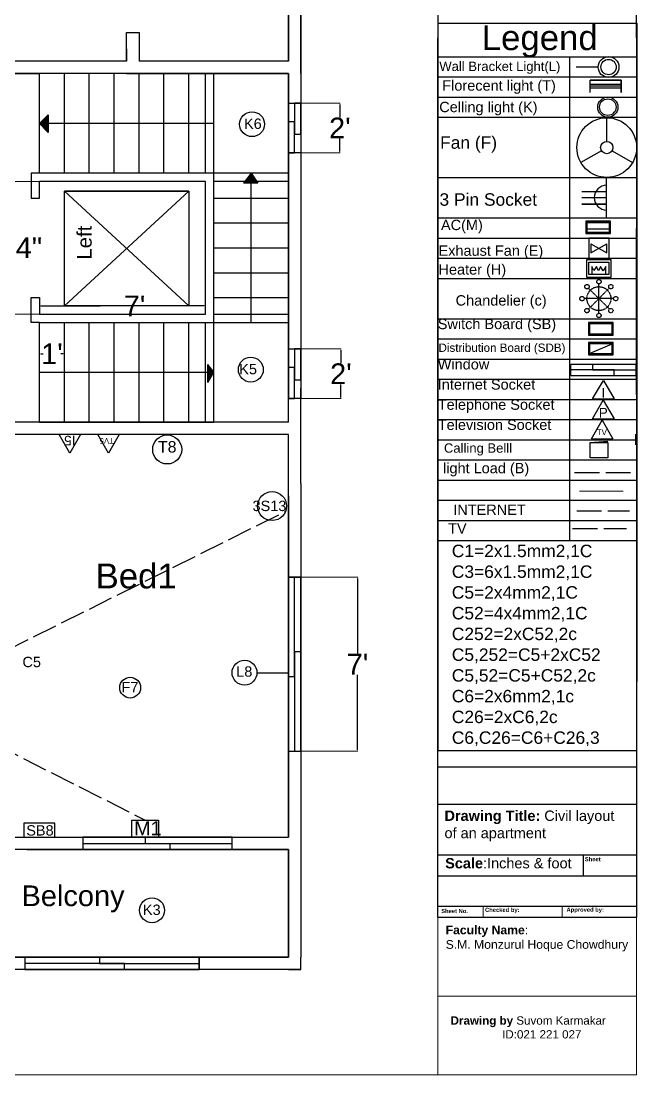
# Model space of a CAD drawing. Header units: inches. Extents: x 1396 to 31789, y 4626 to 27828.
# Drawn here: x 23286 to 23583, y 26054 to 26562 of the extents above; entities that cross this region are included whole.
import ezdxf
from ezdxf.enums import TextEntityAlignment as Align

# ---------------------------------------------------------------- set-up
doc = ezdxf.new("R2010")
doc.units = ezdxf.units.IN
doc.header["$MEASUREMENT"] = 0
doc.linetypes.add('ACAD_ISO02W100', pattern=[15, 12, -3])
for name, color, linetype in [('bath', 4, 'Continuous'), ('freecads.com', 7, 'Continuous'), ('Heavy Load', 3, 'ACAD_ISO02W100'), ('iNTERNET', 30, 'ACAD_ISO02W100'), ('light_dwgmodels.com', 250, 'ACAD_ISO02W100'), ('TV WIRE', 62, 'ACAD_ISO02W100')]:
    doc.layers.add(name, color=color, linetype=linetype)
doc.layers.add('block cover', color=7, linetype='Continuous', lineweight=30)
doc.layers.add('text', color=6, linetype='Continuous', lineweight=9)
doc.styles.add('Arial', font='arial.ttf')
doc.styles.add('Arial_B_1', font='arialbd.ttf', dxfattribs={"height": 2})
doc.styles.get("Standard").update_dxf_attribs({"font": 'arial.ttf'})
doc.dimstyles.new('civil layout', dxfattribs={"dimtxt": 10, "dimasz": 0.625, "dimexe": 0.18, "dimexo": 0.0625, "dimgap": 0.09, "dimtad": 0, "dimtih": 1, "dimtoh": 1, "dimdec": 1, "dimzin": 0, "dimdsep": 46, "dimlunit": 4, "dimtxsty": 'Standard', "dimcen": 0.09, "dimclrd": 256, "dimclre": 256, "dimclrt": 256, "dimadec": 0, "dimazin": 0, "dimtfac": 1.5, "dimtdec": 1, "dimtofl": 0, "dimtmove": 0, "dimatfit": 0, "dimfxl": 1, "dimtolj": 1, "dimtzin": 0, "dimlwe": -1, "dimarcsym": 0})
pattern_1 = [(135, (23429.10800726945, 26137.7094162252), (-0.08838834764831845, -0.08838834764831845), [])]

# ---------------------------------------------------------------- blocks, each defined once
blk = doc.blocks.new('chandelier')
at = {"color": 0}
for p, q in [((0, -270), (0, 270)), ((270, 0), (-270, 0)), ((192.5515027338348, -189.2720761098742), (-192.5515027338133, 189.2720761098958)), ((189.2720761088854, 192.5515027348065), (-189.2720761088853, -192.5515027348069))]:
    blk.add_line(p, q, dxfattribs=at)
for centre, radius in [((-219.2031021678298, 219.2031021678299), 40), ((0, 0), 220), ((2.842170943040401e-14, 310), 40), ((219.20310216783, 219.2031021678295), 40), ((-309.9999999999999, 0), 40), ((310.0000000000001, -2.273736754432321e-13), 40), ((-219.2031021678297, -219.2031021678299), 40), ((219.2031021678297, -219.2031021678301), 40), ((-2.040521614524171e-13, -310), 40)]:
    blk.add_circle(centre, radius, dxfattribs=at)
blk = doc.blocks.new('*D304')
at = {"layer": 'Defpoints', "color": 0, "transparency": 16777216}
for p in [(23294.69848480984, 26416.70639106809), (23306.69848480984, 26416.70639106809), (23306.69848480984, 26401.63732044159)]:
    blk.add_point(p, dxfattribs=at)
at = {"layer": 'text', "transparency": 16777216}
for p, q in [((23294.69848480984, 26416.64389106809), (23294.69848480984, 26401.45732044159)), ((23306.69848480984, 26416.64389106809), (23306.69848480984, 26401.45732044159))]:
    blk.add_line(p, q, dxfattribs=at)
at = {"layer": 'text', "lineweight": -2, "transparency": 16777216}
for p, q in [((23295.32348480984, 26401.63732044159), (23296.47819831597, 26401.63732044159)), ((23306.07348480984, 26401.63732044159), (23304.9187713037, 26401.63732044159))]:
    blk.add_line(p, q, dxfattribs=at)
at = {"layer": 'text', "transparency": 16777216}
for points in [[(23295.32348480984, 26401.74148710825), (23295.32348480984, 26401.53315377492), (23294.69848480984, 26401.63732044159)], [(23306.07348480984, 26401.74148710825), (23306.07348480984, 26401.53315377492), (23306.69848480984, 26401.63732044159)]]:
    blk.add_solid(points, dxfattribs=at)
at = {"layer": 'text', "transparency": 16777216, "insert": (23300.69848480984, 26401.63732044159), "char_height": 10, "attachment_point": 5}
blk.add_mtext("\\A1;1'", dxfattribs=at)
blk = doc.blocks.new('*D305')
at = {"layer": 'Defpoints', "color": 0, "transparency": 16777216}
for p in [(23282.06898479654, 26484.70639106811), (23294.69848480984, 26484.70639106811), (23294.69848480984, 26420.70639106811)]:
    blk.add_point(p, dxfattribs=at)
at = {"layer": 'text', "transparency": 16777216}
for p, q in [((23294.63598480984, 26484.70639106811), (23281.88898479654, 26484.70639106811)), ((23294.63598480984, 26420.70639106811), (23281.88898479654, 26420.70639106811))]:
    blk.add_line(p, q, dxfattribs=at)
at = {"layer": 'text', "lineweight": -2, "transparency": 16777216}
for p, q in [((23282.06898479654, 26484.08139106811), (23282.06898479654, 26457.88165709812)), ((23282.06898479654, 26421.33139106811), (23282.06898479654, 26447.53112503809))]:
    blk.add_line(p, q, dxfattribs=at)
at = {"layer": 'text', "transparency": 16777216}
for points in [[(23281.96481812987, 26484.08139106811), (23282.17315146321, 26484.08139106811), (23282.06898479654, 26484.70639106811)], [(23281.96481812987, 26421.33139106811), (23282.17315146321, 26421.33139106811), (23282.06898479654, 26420.70639106811)]]:
    blk.add_solid(points, dxfattribs=at)
at = {"layer": 'text', "transparency": 16777216, "insert": (23282.06898479654, 26452.7063910681), "char_height": 10, "attachment_point": 5}
blk.add_mtext('\\A1;5\'-4"', dxfattribs=at)
blk = doc.blocks.new('*D306')
at = {"layer": 'Defpoints', "color": 0, "transparency": 16777216}
for p in [(23294.69848480984, 26424.70639106809), (23294.69848480984, 26420.70639106809), (23374.69848480984, 26420.70639106809)]:
    blk.add_point(p, dxfattribs=at)
at = {"layer": 'text', "transparency": 16777216}
for p, q in [((23294.69848480984, 26420.76889106809), (23294.69848480984, 26424.88639106809)), ((23374.69848480984, 26420.76889106809), (23374.69848480984, 26424.88639106809))]:
    blk.add_line(p, q, dxfattribs=at)
at = {"layer": 'text', "lineweight": -2, "transparency": 16777216}
for p, q in [((23295.32348480984, 26424.70639106809), (23323.89566079892, 26424.70639106809)), ((23374.07348480984, 26424.70639106809), (23345.50130882075, 26424.70639106809))]:
    blk.add_line(p, q, dxfattribs=at)
at = {"layer": 'text', "transparency": 16777216}
for points in [[(23295.32348480984, 26424.81055773476), (23295.32348480984, 26424.60222440142), (23294.69848480984, 26424.70639106809)], [(23374.07348480984, 26424.81055773476), (23374.07348480984, 26424.60222440142), (23374.69848480984, 26424.70639106809)]]:
    blk.add_solid(points, dxfattribs=at)
at = {"layer": 'text', "transparency": 16777216, "insert": (23334.69848480984, 26424.70639106809), "char_height": 10, "attachment_point": 5}
blk.add_mtext("\\A1;   7'", dxfattribs=at)
blk = doc.blocks.new('*D301')
at = {"layer": 'Defpoints', "color": 0, "transparency": 16777216}
for p in [(23420.69848480984, 26294.0000129246), (23420.69848480984, 26210.0000129246), (23448, 26210.0000129246)]:
    blk.add_point(p, dxfattribs=at)
at = {"layer": 'text', "transparency": 16777216}
for p, q in [((23420.76098480984, 26294.0000129246), (23448.18, 26294.0000129246)), ((23420.76098480984, 26210.0000129246), (23448.18, 26210.0000129246))]:
    blk.add_line(p, q, dxfattribs=at)
at = {"layer": 'text', "lineweight": -2, "transparency": 16777216}
for p, q in [((23448, 26293.3750129246), (23448, 26257.0900129246)), ((23448, 26210.6250129246), (23448, 26246.9100129246))]:
    blk.add_line(p, q, dxfattribs=at)
at = {"layer": 'text', "transparency": 16777216}
for points in [[(23447.89583333333, 26293.3750129246), (23448.10416666666, 26293.3750129246), (23448, 26294.0000129246)], [(23447.89583333333, 26210.6250129246), (23448.10416666666, 26210.6250129246), (23448, 26210.0000129246)]]:
    blk.add_solid(points, dxfattribs=at)
at = {"layer": 'text', "transparency": 16777216, "insert": (23448, 26252.00001292459), "char_height": 10, "width": 23.3268869533058, "attachment_point": 5}
blk.add_mtext("\\A1;7'", dxfattribs=at)
blk = doc.blocks.new('*D308')
at = {"layer": 'Defpoints', "color": 0, "transparency": 16777216}
for p in [(23420.69848480984, 26522.5000129246), (23420.69848480984, 26498.5000129246), (23439.5000000001, 26498.5000129246)]:
    blk.add_point(p, dxfattribs=at)
at = {"layer": 'text', "transparency": 16777216}
for p, q in [((23420.76098480984, 26522.5000129246), (23439.6800000001, 26522.5000129246)), ((23420.76098480984, 26498.5000129246), (23439.6800000001, 26498.5000129246))]:
    blk.add_line(p, q, dxfattribs=at)
at = {"layer": 'text', "lineweight": -2, "transparency": 16777216}
for p, q in [((23439.5000000001, 26521.8750129246), (23439.5000000001, 26515.6104767718)), ((23439.5000000001, 26499.1250129246), (23439.5000000001, 26505.3895490774))]:
    blk.add_line(p, q, dxfattribs=at)
at = {"layer": 'text', "transparency": 16777216}
for points in [[(23439.39583333343, 26521.8750129246), (23439.60416666677, 26521.8750129246), (23439.5000000001, 26522.5000129246)], [(23439.39583333343, 26499.1250129246), (23439.60416666677, 26499.1250129246), (23439.5000000001, 26498.5000129246)]]:
    blk.add_solid(points, dxfattribs=at)
at = {"layer": 'text', "transparency": 16777216, "insert": (23439.5000000001, 26510.50001292459), "char_height": 10, "attachment_point": 5}
blk.add_mtext("\\A1;2'", dxfattribs=at)
blk = doc.blocks.new('*D309')
at = {"layer": 'Defpoints', "color": 0, "transparency": 16777216}
for p in [(23420.69848480984, 26404.0000129246), (23420.69848480984, 26380.0000129246), (23440.0000000001, 26380.0000129246)]:
    blk.add_point(p, dxfattribs=at)
at = {"layer": 'text', "transparency": 16777216}
for p, q in [((23420.76098480984, 26404.0000129246), (23440.1800000001, 26404.0000129246)), ((23420.76098480984, 26380.0000129246), (23440.1800000001, 26380.0000129246))]:
    blk.add_line(p, q, dxfattribs=at)
at = {"layer": 'text', "lineweight": -2, "transparency": 16777216}
for p, q in [((23440.0000000001, 26403.3750129246), (23440.0000000001, 26397.1104767718)), ((23440.0000000001, 26380.6250129246), (23440.0000000001, 26386.8895490774))]:
    blk.add_line(p, q, dxfattribs=at)
at = {"layer": 'text', "transparency": 16777216}
for points in [[(23439.89583333343, 26403.3750129246), (23440.10416666677, 26403.3750129246), (23440.0000000001, 26404.0000129246)], [(23439.89583333343, 26380.6250129246), (23440.10416666677, 26380.6250129246), (23440.0000000001, 26380.0000129246)]]:
    blk.add_solid(points, dxfattribs=at)
at = {"layer": 'text', "transparency": 16777216, "insert": (23440.0000000001, 26392.00001292459), "char_height": 10, "attachment_point": 5}
blk.add_mtext("\\A1;2'", dxfattribs=at)

msp = doc.modelspace()

# ---------------------------------------------------------------- hatches: boundary and pattern name
h = msp.add_hatch()
h.set_pattern_fill('ANSI31', color=256, angle=90)
h.set_pattern_definition(pattern_1)
h.paths.add_polyline_path([(23294.69848480984, 26512.70639106809), (23298.86634362185, 26508.39026399361), (23298.86634362185, 26512.70639106809)])
h.paths.add_polyline_path([(23294.69848480984, 26512.70639106809), (23298.86634362185, 26512.70639106809), (23298.86634362185, 26516.76604730198)])
h = msp.add_hatch()
h.set_pattern_fill('ANSI31', color=256, angle=90)
h.set_pattern_definition(pattern_1)
h.paths.add_polyline_path([(23393.08356460094, 26483.91761754209), (23396.69848480984, 26483.91761754209), (23396.69848480984, 26488.70639106809)])
h.paths.add_polyline_path([(23396.69848480984, 26488.70639106809), (23396.69848480984, 26483.91761754209), (23399.97088271325, 26483.91761754209)])
h = msp.add_hatch()
h.set_pattern_fill('ANSI31', color=256, angle=90)
h.set_pattern_definition(pattern_1)
h.paths.add_polyline_path([(23375.78928073305, 26396.44414771325), (23375.78928073305, 26392.71706611772), (23378.69848480984, 26392.71706611772)])
h.paths.add_polyline_path([(23375.78928073305, 26392.71706611772), (23375.78928073305, 26387.87146609282), (23378.69848480984, 26392.71706611772)])

# ---------------------------------------------------------------- linework, layer by layer
at = {"color": 7}
for p, q in [((23486.69018268585, 26461.99949997663), (23486.69018268585, 26553.99949997663)), ((23560.17269693594, 26358.94078164215), (23568.67269693594, 26359.44078164215))]:
    msp.add_line(p, q, dxfattribs=at)
for p, q in [((23294.69848480984, 26542.70639106809), (23242.90030254983, 26542.70639106809)), ((23336.69848480984, 26542.70639106809), (23294.69848480984, 26542.70639106809)), ((23414.69848480984, 26542.70639106809), (23342.69848480984, 26542.70639106809)), ((23242.80808988681, 26536.70639106809), (23294.69848480984, 26536.70639106809)), ((23294.69848480984, 26488.70639106809), (23294.69848480984, 26536.70639106809)), ((23414.69848480984, 26536.70639106809), (23294.69848480984, 26536.70639106809)), ((23306.69848480984, 26488.70639106809), (23306.69848480984, 26536.70639106809)), ((23318.69848480984, 26488.70639106809), (23318.69848480984, 26536.70639106809)), ((23330.69848480984, 26488.70639106809), (23330.69848480984, 26536.70639106809)), ((23342.69848480984, 26488.70639106809), (23342.69848480984, 26536.70639106809)), ((23354.69848480984, 26488.70639106809), (23354.69848480984, 26536.70639106809)), ((23366.69848480984, 26488.70639106809), (23366.69848480984, 26536.70639106809)), ((23374.69848480984, 26488.70639106809), (23374.69848480984, 26536.70639106809)), ((23378.69848480984, 26368.70639106809), (23378.69848480984, 26536.70639106809)), ((23414.69848480984, 26368.70639106809), (23414.69848480984, 26536.70639106809)), ((23294.69848480984, 26512.70639106809), (23298.86634362185, 26516.76604730198)), ((23378.69848480984, 26512.70639106809), (23294.69848480984, 26512.70639106809)), ((23294.69848480984, 26512.70639106809), (23298.86634362185, 26508.39026399361)), ((23298.86634362185, 26516.76604730198), (23298.86634362185, 26508.39026399361)), ((23568.15482506648, 26504.05927090642), (23568.15482506648, 26515.45927090642)), ((23565.55674885513, 26499.55927090642), (23555.68405925198, 26493.85927090642)), ((23570.75290127783, 26499.55927090642), (23580.62559088098, 26493.85927090642)), ((23294.69848480984, 26488.70639106809), (23290.69848480984, 26488.70639106809)), ((23290.69848480984, 26488.70639106809), (23290.69848480984, 26476.70639106809)), ((23414.69848480984, 26488.70639106809), (23294.69848480984, 26488.70639106809)), ((23396.69848480984, 26488.70639106809), (23393.08356460094, 26483.91761754209)), ((23396.69848480984, 26416.70639106809), (23396.69848480984, 26488.70639106809)), ((23396.69848480984, 26488.70639106809), (23399.97088271325, 26483.91761754209)), ((23414.69848480984, 26416.70639106809), (23414.69848480984, 26488.70639106809)), ((23568.09463138838, 26467.14274670751), (23568.09463138838, 26486.53161572422)), ((23374.69848480984, 26484.70639106809), (23294.69848480984, 26484.70639106809)), ((23294.69848480984, 26476.70639106809), (23294.69848480984, 26484.70639106809)), ((23374.69848480984, 26420.70639106809), (23374.69848480984, 26484.70639106809)), ((23414.69848480984, 26484.70639106809), (23378.69848480984, 26484.70639106809)), ((23399.97088271325, 26483.91761754209), (23393.08356460094, 26483.91761754209)), ((23290.69848480984, 26476.70639106809), (23294.69848480984, 26476.70639106809)), ((23306.69848480984, 26424.70639106809), (23366.69848480984, 26479.98105613872)), ((23366.69848480984, 26479.98105613872), (23306.69848480984, 26479.98105613872)), ((23306.69848480984, 26479.98105613872), (23366.69848480984, 26424.70639106809)), ((23378.69848480984, 26476.70639106809), (23414.69848480984, 26476.70639106809)), ((23568.09702231088, 26476.84), (23556.09702231088, 26476.84)), ((23568.09702231088, 26473.77385689658), (23556.09702231088, 26473.77385689658)), ((23378.69848480984, 26464.70639106809), (23414.69848480984, 26464.70639106809)), ((23378.69848480984, 26452.70639106809), (23414.69848480984, 26452.70639106809)), ((23378.69848480984, 26440.70639106809), (23414.69848480984, 26440.70639106809)), ((23290.69848480984, 26416.70639106809), (23290.69848480984, 26428.70639106809)), ((23290.69848480984, 26428.70639106809), (23294.69848480984, 26428.70639106809)), ((23294.69848480984, 26428.70639106809), (23294.69848480984, 26420.70639106809)), ((23378.69848480984, 26428.70639106809), (23414.69848480984, 26428.70639106809)), ((23294.69848480984, 26420.70639106809), (23374.69848480984, 26420.70639106809)), ((23378.69848480984, 26420.70639106809), (23414.69848480984, 26420.70639106809)), ((23294.69848480984, 26416.70639106809), (23290.69848480984, 26416.70639106809)), ((23294.69848480984, 26368.70639106809), (23294.69848480984, 26416.70639106809)), ((23294.69848480984, 26416.70639106809), (23414.69848480984, 26416.70639106809)), ((23294.69848480984, 26368.72774116735), (23294.69848480984, 26416.70639106809)), ((23306.69848480984, 26368.70639106809), (23306.69848480984, 26416.70639106809)), ((23306.69848480984, 26368.72774116735), (23306.69848480984, 26416.70639106809)), ((23318.69848480984, 26368.70639106809), (23318.69848480984, 26416.70639106809)), ((23318.69848480984, 26368.72774116735), (23318.69848480984, 26416.70639106809)), ((23330.69848480984, 26368.70639106809), (23330.69848480984, 26416.70639106809)), ((23330.69848480984, 26368.72774116735), (23330.69848480984, 26416.70639106809)), ((23342.69848480984, 26368.70639106809), (23342.69848480984, 26416.70639106809)), ((23342.69848480984, 26368.72774116735), (23342.69848480984, 26416.70639106809)), ((23354.69848480984, 26368.70639106809), (23354.69848480984, 26416.70639106809)), ((23354.69848480984, 26368.72774116735), (23354.69848480984, 26416.70639106809)), ((23366.69848480984, 26368.70639106809), (23366.69848480984, 26416.70639106809)), ((23366.69848480984, 26368.72774116735), (23366.69848480984, 26416.70639106809)), ((23374.69848480984, 26368.70639106809), (23374.69848480984, 26416.70639106809)), ((23378.69848480984, 26368.72774116735), (23378.69848480984, 26416.70639106809)), ((23378.69848480984, 26392.71706611772), (23375.78928073305, 26396.44414771325)), ((23375.78928073305, 26387.87146609282), (23375.78928073305, 26396.44414771325)), ((23294.69848480984, 26392.71706611772), (23378.69848480984, 26392.71706611772)), ((23375.78928073305, 26387.87146609282), (23378.69848480984, 26392.71706611772)), ((23420.69848480984, 26368.7063910639), (23420.69848480984, 26385.13694473255)), ((23294.69848480984, 26368.70639106809), (23378.69848480984, 26368.70639106809)), ((23412.89088127218, 26368.79706157577), (23414.69848480984, 26368.79706157577)), ((23420.69848480984, 26362.70627572024), (23420.69848480984, 26368.7063910639)), ((23414.69848480984, 26362.7063910639), (23372.80858270849, 26362.72774194676)), ((23414.69848480984, 26333.13694473255), (23414.69848480984, 26362.7063910639)), ((23420.69848480984, 26339.13694473255), (23420.69848480984, 26362.70627572024)), ((23399.53799734393, 26247.8857950495), (23414.53226735724, 26247.8857950495))]:
    msp.add_line(p, q)
at = {"linetype": 'ByBlock', "lineweight": 25}
for p, q in [((23550.17269693594, 26544.94078164215), (23550.17269693594, 26311.44078164215)), ((23486.69018268585, 26243.56), (23486.69018268585, 26210.44078164215)), ((23582.67269693594, 26210.44078164215), (23582.67269693594, 26243.56)), ((23486.69018268585, 26210.44078164215), (23582.67269693594, 26210.44078164215))]:
    msp.add_line(p, q, dxfattribs=at)
at = {"color": 7, "true_color": 0xffffff}
msp.add_line((23564.03932609671, 26539.88941512781), (23553.47478155471, 26539.88941512781), dxfattribs=at)
at = {"color": 252, "true_color": 0x939598}
for p, q in [((23575.15640126264, 26531.46097866913), (23560.15640126264, 26531.46097866913)), ((23575.15640126264, 26531.46097866913), (23560.15640126264, 26531.46097866913)), ((23575.15640126264, 26529.71814858524), (23560.15640126264, 26529.71814858524))]:
    msp.add_line(p, q, dxfattribs=at)
at = {"color": 4}
for p, q in [((23575.15640126264, 26530.68203982909), (23560.15640126264, 26530.68203982909)), ((23560.50027770458, 26450.34509652003), (23568.22531788587, 26454.69280967475)), ((23560.50027770458, 26454.69280967475), (23568.22531788587, 26450.34509652003))]:
    msp.add_line(p, q, dxfattribs=at)
at = {"color": 1}
for p, q in [((23561.98029320568, 26441.77498090214), (23560.88760917808, 26443.71759388333)), ((23560.88760917808, 26443.71759388333), (23560.88760917808, 26439.89784963795)), ((23563.20409528422, 26443.73942163552), (23561.98029320568, 26441.77498090214)), ((23564.23121834771, 26441.70949918513), (23563.20409528422, 26443.73942163552)), ((23565.21463280937, 26443.78307560034), (23564.23121834771, 26441.70949918513)), ((23566.41658252563, 26441.6876729725), (23565.21463280937, 26443.78307560034)), ((23567.72780180784, 26443.78307560034), (23566.41658252563, 26441.6876729725)), ((23567.72780180784, 26439.89784963795), (23567.72780180784, 26443.78307560034))]:
    msp.add_line(p, q, dxfattribs=at)
at = {"color": 0}
for p, q in [((23561.31830642332, 26379.84532162617), (23566.50230642332, 26388.82427301261)), ((23566.50230642332, 26388.82427301261), (23571.68630642333, 26379.84532162617)), ((23561.31830642332, 26379.84532162617), (23571.68630642333, 26379.84532162617)), ((23561.2795624069, 26370.25286929301), (23566.4635624069, 26379.23182067944)), ((23566.4635624069, 26379.23182067944), (23571.6475624069, 26370.25286929301)), ((23560.7919073446, 26360.68472332328), (23565.9759073446, 26369.66367470971)), ((23561.2795624069, 26370.25286929301), (23571.6475624069, 26370.25286929301)), ((23565.9759073446, 26369.66367470971), (23571.1599073446, 26360.68472332328)), ((23309.30859115209, 26353.78115707445), (23304.12459115209, 26362.76010846089)), ((23314.49259115209, 26362.76010846089), (23304.12459115209, 26362.76010846089)), ((23314.49259115209, 26362.76010846089), (23309.30859115209, 26353.78115707445)), ((23328, 26353.78115707445), (23322.816, 26362.76010846089)), ((23333.184, 26362.76010846089), (23322.816, 26362.76010846089)), ((23333.184, 26362.76010846089), (23328, 26353.78115707445)), ((23560.7919073446, 26360.68472332328), (23571.1599073446, 26360.68472332328))]:
    msp.add_line(p, q, dxfattribs=at)
at = {"color": 143, "true_color": 0x7aafdf}
for p, q in [((23345.65887348796, 26168.60567593215), (23345.65887348796, 26165.60567593215)), ((23315.65887348796, 26165.60567593215), (23387.65887348796, 26165.60567593215)), ((23357.65887348796, 26162.57688681505), (23357.65887348796, 26165.60567593215))]:
    msp.add_line(p, q, dxfattribs=at)
for points in [[(23420.69848480984, 26104.70639106809), (22568.69848480984, 26104.70639106809), (22568.69848480984, 26716.70639106809), (23420.69848480984, 26716.70639106809), (23420.69848480984, 26385.13694473255)], [(23420.69848480984, 26536.70639106809), (23420.69848480984, 26590.70639106809)], [(23414.69848480984, 26584.70639106809), (23414.69848480984, 26542.70639106809)], [(23414.69848480984, 26542.70639106809), (23414.69848480984, 26584.70639106809)], [(23414.69848480984, 26584.70639106809), (23414.69848480984, 26542.70639106809)], [(23336.69848480984, 26554.70639106809), (23336.69848480984, 26556.50001292459), (23342.69848480984, 26556.50001292459), (23342.69848480984, 26554.70639106809)], [(23336.69848480984, 26548.70639106809), (23336.69848480984, 26554.70639106809)], [(23342.69848480984, 26554.70639106809), (23342.69848480984, 26548.70639106809)], [(23336.69848480984, 26548.70639106809), (23336.69848480984, 26542.70639106809), (23144.69848480984, 26542.70639106809), (23144.69848480984, 26546.70639106809)], [(23336.69848480984, 26542.70639106809), (23336.69848480984, 26548.70639106809)], [(23336.69848480984, 26548.70639106809), (23336.69848480984, 26542.70639106809)], [(23342.69848480984, 26548.70639106809), (23342.69848480984, 26542.70639106809)], [(23342.69848480984, 26548.70639106809), (23342.69848480984, 26542.70639106809)], [(23420.69848480984, 26542.70639106809), (23420.69848480984, 26536.70639106809)], [(23420.69848480984, 26542.70639106809), (23420.69848480984, 26536.70639106809)], [(23342.69848480984, 26536.70639106809), (23242.80808988681, 26536.70639106809)], [(23336.69848480984, 26536.70639106809), (23414.69848480984, 26536.70639106809)], [(23414.69848480984, 26536.70639106809), (23414.69848480984, 26385.13694473255)], [(23414.69848480984, 26385.13694473255), (23414.69848480984, 26536.70639106809)], [(23414.69848480984, 26536.70639106809), (23414.69848480984, 26385.13694473255)], [(23556.09702231088, 26473.77385689658), (23568.09702231088, 26473.77385689658), (23568.09702231088, 26479.77385689658), (23556.09702231088, 26479.77385689658)], [(23242.80808988681, 26368.79706157577), (23412.89088127218, 26368.79706157577)], [(23378.69848480984, 26368.72474059035), (23242.80808988681, 26368.79400514108)], [(23372.8116409618, 26368.72774116735), (23378.69848480984, 26368.72474059035)], [(23372.80858270849, 26362.72774194676), (23245.80859959569, 26362.79247497501)], [(23420.69848480984, 26339.13694473255), (23420.69848480984, 26110.70639106809)], [(23414.69848480984, 26333.13694473255), (23414.69848480984, 26168.60567593215)], [(23414.69848480984, 26168.60567593215), (23414.69848480984, 26333.13694473255)], [(23282.61926216607, 26168.60567593215), (23288.61926216607, 26168.60567593215)], [(23288.61926216607, 26168.60567593215), (23414.69848480984, 26168.60567593215)], [(23288.61926216607, 26168.60567593215), (23294.61926216607, 26168.60567593215)], [(23408.69848480984, 26168.60567593215), (23414.69848480984, 26168.60567593215)], [(23414.69848480984, 26162.60567593215), (23414.69848480984, 26110.70639106809), (23244.61926216607, 26110.70639106809)], [(23244.61926216607, 26110.70639106809), (23414.69848480984, 26110.70639106809), (23414.69848480984, 26162.60567593215)], [(23414.48349759707, 26110.70639106809), (23244.61926216607, 26110.70639106809), (23244.61926216607, 26162.60567593215), (23248.61926216607, 26162.60567593215)], [(23288.61926216607, 26162.60567593215), (23282.61926216607, 26162.60567593215)], [(23288.61926216607, 26162.60567593215), (23414.48349759707, 26162.60567593215)], [(23414.69848480984, 26162.60567593215), (23288.61926216607, 26162.60567593215)], [(23294.61926216607, 26162.60567593215), (23288.61926216607, 26162.60567593215)], [(23414.69848480984, 26162.60567593215), (23408.69848480984, 26162.60567593215)], [(23414.69848480984, 26104.70639106809), (23420.69848480984, 26104.70639106809), (23420.69848480984, 26110.70639106809)]]:
    msp.add_lwpolyline(points)
at = {"color": 252, "true_color": 0x939598}
msp.add_lwpolyline([(23575.15640126264, 26527.56935509213), (23575.15640126264, 26533.56935509213), (23560.15640126264, 26533.56935509213)], dxfattribs=at)
at = {"color": 251, "true_color": 0x636466}
msp.add_lwpolyline([(23560.15640126264, 26527.56935509213), (23560.15640126264, 26533.56935509213), (23575.15640126264, 26533.56935509213), (23575.15640126264, 26527.56935509213)], dxfattribs=at)
at = {"color": 146, "true_color": 0x105689}
for points in [[(23414.69848480984, 26522.50001292459), (23420.69848480984, 26522.50001292459), (23420.69848480984, 26498.50001292459), (23414.69848480984, 26498.50001292459)], [(23414.69848480984, 26404.00001292459), (23420.69848480984, 26404.00001292459), (23420.69848480984, 26380.00001292459), (23414.69848480984, 26380.00001292459)]]:
    msp.add_lwpolyline(points, close=True, dxfattribs=at)
at = {"color": 165, "true_color": 0x5e67af}
for points in [[(23420.69848480984, 26522.50001292459), (23417.69848480984, 26522.50001292459), (23417.69848480984, 26507.50001292459), (23420.69848480984, 26507.50001292459)], [(23417.69848480984, 26513.50001292459), (23414.69848480984, 26513.50001292459), (23414.69848480984, 26498.50001292459), (23417.69848480984, 26498.50001292459)], [(23420.69848480984, 26404.00001292459), (23417.69848480984, 26404.00001292459), (23417.69848480984, 26389.00001292459), (23420.69848480984, 26389.00001292459)], [(23417.69848480984, 26395.00001292459), (23414.69848480984, 26395.00001292459), (23414.69848480984, 26380.00001292459), (23417.69848480984, 26380.00001292459)]]:
    msp.add_lwpolyline(points, close=True, dxfattribs=at)
for points in [[(23306.69848480984, 26424.70639106809), (23306.69848480984, 26479.98105613872), (23366.69848480984, 26479.98105613872), (23366.69848480984, 26424.70639106809)], [(23558.03143482074, 26459.56126042553), (23570.03143482074, 26459.56126042553), (23570.03143482074, 26465.56126042553), (23558.03143482074, 26465.56126042553)], [(23559.27989025151, 26410.66732933716), (23571.27989025151, 26410.66732933716), (23571.27989025151, 26416.66732933716), (23559.27989025151, 26416.66732933716)], [(23559.86253331957, 26411.29950433264), (23570.74445140443, 26411.29950433264), (23570.74445140443, 26416.04071903729), (23559.86253331957, 26416.04071903729)], [(23559.27989025151, 26401.08237851557), (23571.27989025151, 26401.08237851557), (23571.27989025151, 26407.08237851557), (23559.27989025151, 26407.08237851557)], [(23559.86253331957, 26401.71455351106), (23570.74445140443, 26401.71455351106), (23570.74445140443, 26406.45576821571), (23559.86253331957, 26406.45576821571)], [(23352.12933764434, 26168.60567593215), (23339.18840933157, 26168.60567593215), (23339.18840933157, 26176.7788938139), (23352.12933764434, 26176.7788938139)], [(23287.0904317372, 26168.60567593215), (23302.14809259494, 26168.60567593214), (23302.14809259494, 26175.33758781173), (23287.09043173721, 26175.33758781174)]]:
    msp.add_lwpolyline(points, close=True)
at = {"color": 143, "true_color": 0x7aafdf}
for points in [[(23558.31448417327, 26459.87280393889), (23569.74183892655, 26459.87280393889), (23569.74183892655, 26465.24729749699), (23558.31448417327, 26465.24729749699)], [(23420.69848480984, 26210.00001292459), (23420.69848480984, 26294.00001292459), (23414.69848480984, 26294.00001292459), (23414.69848480984, 26210.00001292459)], [(23417.69848480984, 26246.00001292459), (23417.69848480984, 26294.00001292459), (23414.69848480984, 26294.00001292459), (23414.69848480984, 26246.00001292459)], [(23420.69848480984, 26210.00001292459), (23420.69848480984, 26258.00001292459), (23417.69848480984, 26258.00001292459), (23417.69848480984, 26210.00001292459)], [(23315.65887348796, 26162.60567593215), (23387.65887348796, 26162.60567593215), (23387.65887348796, 26168.60567593215), (23315.65887348796, 26168.60567593215)], [(23287.65887348796, 26104.70639106809), (23371.65887348796, 26104.70639106809), (23371.65887348796, 26110.70639106809), (23287.65887348796, 26110.70639106809)], [(23323.65887348796, 26107.70639106809), (23371.65887348796, 26107.70639106809), (23371.65887348796, 26110.70639106809), (23323.65887348796, 26110.70639106809)], [(23287.65887348796, 26104.70639106809), (23335.65887348796, 26104.70639106809), (23335.65887348796, 26107.70639106809), (23287.65887348796, 26107.70639106809)]]:
    msp.add_lwpolyline(points, close=True, dxfattribs=at)
at = {"color": 1}
for points in [[(23558.6140778888, 26460.19343542101), (23569.49599597367, 26460.19343542101), (23569.49599597367, 26464.93465012566), (23558.6140778888, 26464.93465012566)], [(23558.6140778888, 26464.93465012566), (23569.49599597367, 26464.93465012566), (23569.49599597367, 26461.73243050972), (23558.6140778888, 26461.73243050972)]]:
    msp.add_lwpolyline(points, close=True, dxfattribs=at)
at = {"color": 251, "true_color": 0x636466}
for points in [[(23559.56301003487, 26447.66980855643), (23569.28301003487, 26447.66980855643), (23569.28301003487, 26457.38980855643), (23559.56301003487, 26457.38980855643)], [(23570.32909367534, 26446.98392347646), (23558.32909367534, 26446.98392347646), (23558.32909367534, 26438.60537049112), (23570.32909367534, 26438.60537049112)], [(23569.16265598641, 26439.86188111106), (23559.56293960404, 26439.86188111106), (23559.56293960404, 26445.8751312446), (23569.16265598641, 26445.8751312446)]]:
    msp.add_lwpolyline(points, close=True, dxfattribs=at)
at = {"color": 4}
for points in [[(23560.50027770458, 26454.69280967475), (23560.50027770458, 26450.34509652003)], [(23568.22531788587, 26450.34509652003), (23568.22531788587, 26454.69280967475)]]:
    msp.add_lwpolyline(points, dxfattribs=at)
for points in [[(23559.56293960404, 26410.97887285052), (23570.99029435732, 26410.97887285052), (23570.99029435732, 26416.35336640862), (23559.56293960404, 26416.35336640862)], [(23559.56293960404, 26401.39392202894), (23570.99029435732, 26401.39392202894), (23570.99029435732, 26406.76841558704), (23559.56293960404, 26406.76841558704)]]:
    msp.add_lwpolyline(points, close=True, dxfattribs=at)
at = {"color": 143, "true_color": 0x7aafdf}
for points in [[(23582.2062067134, 26396.44830432134), (23550.79840613325, 26396.44830432134)], [(23582.2062067134, 26396.44830432134), (23561.2676729933, 26396.44830432134), (23561.2676729933, 26393.83098760633), (23582.2062067134, 26393.83098760633)], [(23550.79840613325, 26391.21367089132), (23571.73693985335, 26391.21367089132), (23571.73693985335, 26393.83098760633), (23550.79840613325, 26393.83098760633)], [(23550.79840613325, 26391.21367089132), (23582.2062067134, 26391.21367089132)], [(23414.69848480984, 26294.00001292459), (23420.69848480984, 26294.00001292459)], [(23417.69848480984, 26294.00001292459), (23420.69848480984, 26294.00001292459)], [(23371.65887348796, 26110.70639106809), (23371.65887348796, 26104.70639106809)], [(23371.65887348796, 26107.70639106809), (23371.65887348796, 26104.70639106809)]]:
    msp.add_lwpolyline(points, dxfattribs=at)
at = {"color": 7}
msp.add_lwpolyline([(23560.17269693594, 26358.94078164215), (23568.67269693594, 26358.94078164215), (23568.67269693594, 26351.44078164215), (23560.17269693594, 26351.44078164215)], close=True, dxfattribs=at)
at = {"color": 7, "true_color": 0xffffff}
msp.add_circle((23569.03932609671, 26539.88941512781), 5, dxfattribs=at)
at = {"color": 4}
for centre, radius in [((23569.03932609671, 26539.88941512781), 3.691532150972339), ((23568.65651474011, 26520.55403635395), 3.993235844530008), ((23568.15482506648, 26501.05927090642), 3)]:
    msp.add_circle(centre, radius, dxfattribs=at)
for centre, radius in [((23568.65651474011, 26520.55403635395), 4.86), ((23397.19683451968, 26512.32869654421), 6), ((23396.57632768003, 26394.02016123249), 6), ((23356.27108794349, 26355.50230923383), 7), ((23406.81463708228, 26328.21611244364), 7), ((23393.53799734393, 26247.8857950495), 6), ((23338.4221134765, 26240.67895345415), 5.017367717635352), ((23348.95232986356, 26133.35578007142), 6)]:
    msp.add_circle(centre, radius)
at = {"color": 251, "true_color": 0x636466}
msp.add_circle((23568.15482506648, 26501.05927090642), 14.4, dxfattribs=at)
at = {"color": 4}
msp.add_arc((23568.1603163261, 26476.87901709041), 6, 90.92897775800579, 269.0710222419942, dxfattribs=at)
at = {"layer": 'bath', "color": 254, "true_color": 0xddb3d4}
for p, q in [((23486.69018268585, 26561), (23582.69018268585, 26561)), ((23486.69018268585, 26561), (23486.69018268585, 26243.56)), ((23582.69018268585, 26561), (23582.69018268585, 26243.56)), ((23486.69018268585, 26544.88), (23582.69018268585, 26544.88)), ((23486.69018268585, 26535.16), (23582.69018268585, 26535.16)), ((23486.5, 26527.50569561933), (23486.5, 26210.06569561933)), ((23582.5, 26527.50569561933), (23582.5, 26210.06569561933)), ((23486.69018268585, 26525.44), (23582.69018268585, 26525.44)), ((23486.69018268585, 26515.72), (23582.69018268585, 26515.72)), ((23486.69018268585, 26486.56), (23582.69018268585, 26486.56)), ((23486.69018268585, 26467.12), (23582.69018268585, 26467.12)), ((23486.69018268585, 26457.4), (23582.69018268585, 26457.4)), ((23486.69018268585, 26447.68), (23582.69018268585, 26447.68)), ((23486.69018268585, 26437.96), (23582.69018268585, 26437.96)), ((23486.69018268585, 26418.52), (23582.69018268585, 26418.52)), ((23486.69018268585, 26408.8), (23582.69018268585, 26408.8)), ((23486.69018268585, 26399.08), (23582.69018268585, 26399.08)), ((23486.69018268585, 26389.36), (23582.69018268585, 26389.36)), ((23486.69018268585, 26379.64), (23582.69018268585, 26379.64)), ((23486.69018268585, 26369.92), (23582.69018268585, 26369.92)), ((23486.69018268585, 26360.2), (23582.69018268585, 26360.2)), ((23486.69018268585, 26350.48), (23582.69018268585, 26350.48)), ((23486.69018268585, 26340.76), (23582.69018268585, 26340.76)), ((23486.69018268585, 26331.04), (23582.69018268585, 26331.04)), ((23486.69018268585, 26321.32), (23582.69018268585, 26321.32)), ((23486.69018268585, 26311.6), (23582.69018268585, 26311.6))]:
    msp.add_line(p, q, dxfattribs=at)
at = {"layer": 'bath', "color": 0, "linetype": 'ACAD_ISO02W100'}
msp.add_line((23559.86253331957, 26401.71455351106), (23570.74445140443, 26406.45576821571), dxfattribs=at)
at = {"layer": 'bath', "color": 4, "linetype": 'ACAD_ISO02W100'}
for p, q in [((23550.79840613325, 26391.21367089132), (23550.79840613325, 26396.44830432134)), ((23582.2062067134, 26396.44830432134), (23582.2062067134, 26391.21367089132)), ((23582.01602402755, 26362.95399994067), (23582.01602402755, 26357.71936651065))]:
    msp.add_line(p, q, dxfattribs=at)
at = {"layer": 'block cover'}
msp.add_lwpolyline([(23414.69848480984, 26368.70639106809), (23414.69848480984, 26536.70639106809)], dxfattribs=at)
at = {"layer": 'freecads.com', "lineweight": 30}
for p, q in [((23486.69018268585, 26648.69718849659), (23486.69018268585, 26553.99949997663)), ((23582.5, 26553.99949997663), (23582.5, 26648.69718849659)), ((23582.5, 26552.99949997663), (23582.5, 26462.99949997663)), ((23486.69018268585, 26461.99949997663), (23486.69018268585, 26380.99949997663)), ((23582.5, 26381.99949997663), (23582.5, 26461.99949997663)), ((23486.69018268585, 26130), (23486.69018268585, 26380.99949997663)), ((23582.5, 26380.99949997663), (23582.5, 26130)), ((23486.69018268585, 26202.4375), (23582.5, 26202.4375)), ((23486.69018268585, 26184.4375), (23582.5, 26184.4375)), ((23486.69018268585, 26160), (23582.5, 26160)), ((23556.72282087739, 26160), (23556.72282087739, 26150)), ((23486.69018268585, 26150), (23582.5, 26150)), ((23486.69018268585, 26135.24341674526), (23582.5, 26135.24341674526)), ((23486.69018268585, 26130), (23582.5, 26130))]:
    msp.add_line(p, q, dxfattribs=at)
at = {"layer": 'Heavy Load', "color": 3}
for p, q in [((23006, 26348.95908523018), (23345.65887348796, 26176.7788938139)), ((23251.61926216607, 26245.12111657641), (23413.33981915392, 26325.68194612471))]:
    msp.add_line(p, q, dxfattribs=at)
at = {"layer": 'iNTERNET', "lineweight": 25}
msp.add_line((23553.67269693594, 26325.94078164215), (23579.17269693594, 26325.94078164215), dxfattribs=at)
at = {"layer": 'light_dwgmodels.com'}
msp.add_line((23552.67269693594, 26344.44078164215), (23579.67269693594, 26344.44078164215), dxfattribs=at)
at = {"layer": 'text', "color": 3}
msp.add_line((23555, 26335.45908523018), (23576, 26335.45908523018), dxfattribs=at)
at = {"layer": 'text', "color": 0}
for p, q in [((23508.50403949409, 26134.87007401493), (23508.50403949409, 26129.95908523018)), ((23546.59509134293, 26135.0095868945), (23546.59509134293, 26130)), ((23508.50403949409, 26129.95908523018), (23546.22046289541, 26129.95908523018))]:
    msp.add_line(p, q, dxfattribs=at)
at = {"layer": 'text', "color": 7}
for p, q in [((23486.69018268585, 26130), (23486.69018268585, 26053.95908523018)), ((23486.69018268585, 26053.95908523018), (23486.69018268585, 26091.97954261509)), ((23486.69018268585, 26091.97954261509), (23582.5, 26091.97954261509))]:
    msp.add_line(p, q, dxfattribs=at)
at = {"layer": 'text', "color": 0}
msp.add_lwpolyline([(22454.5, 26850), (23582.5, 26850), (23582.5, 26053.95908523018), (22454.5, 26053.95908523018)], close=True, dxfattribs=at)
at = {"layer": 'TV WIRE', "lineweight": 25}
msp.add_line((23551.67269693594, 26317.44078164215), (23577.67269693594, 26317.44078164215), dxfattribs=at)

# ---------------------------------------------------------------- block references
at = {"layer": 'light_dwgmodels.com', "color": 3, "xscale": 0.02625, "yscale": 0.02625, "zscale": 0.02625}
msp.add_blockref('chandelier', (23564.36279779523, 26428.24), dxfattribs=at)

# ---------------------------------------------------------------- texts
for s, p in [('K6', (23393.29667188784, 26510.07044209671)), ('K5', (23391.00874628607, 26391.76190678499)), ('C5', (23286.5, 26250.54435126019)), ('L8', (23389.54389004458, 26245.95893155079)), ('F7', (23334.25880083114, 26238.42069900665)), ('SB8', (23288.33160378312, 26169.3506276071)), ('K3', (23344.57464339186, 26131.09752562392))]:
    msp.add_text(s, height=5).set_placement(p)
at = {"color": 0, "style": 'Arial'}
for s, p in [('I', (23566.50230642332, 26382.83830542165)), ('P', (23566.4635624069, 26373.24585308848))]:
    msp.add_text(s, height=4.6656, dxfattribs=at).set_placement(p, align=Align.MIDDLE_CENTER)
msp.add_text('I5', height=4.6656, rotation=180, dxfattribs=at).set_placement((23309.30859115209, 26359.76712466541), align=Align.MIDDLE_CENTER)
at = {"width": 10, "attachment_point": 6}
for s, insert, char_height in [('T8', (23360.77108794349, 26356.74105411787), 5.5), ('3S13', (23413.71014582168, 26328.26891747532), 5)]:
    msp.add_mtext(s, dxfattribs=dict(at, insert=insert, char_height=char_height))
at = {"color": 7, "insert": (23489.67269693594, 26358.44078164215), "char_height": 4.5, "attachment_point": 1}
msp.add_mtext_dynamic_manual_height_columns('{\\C4;Calling Belll}', width=43.5, gutter_width=1, heights=[0], dxfattribs=at)
at = {"insert": (23340.33263453515, 26176.2662461856), "char_height": 6.811014901464115, "attachment_point": 1}
msp.add_mtext_dynamic_manual_height_columns('{\\C1;M1}', width=32.01177003688134, gutter_width=1.362202980292823, heights=[0], dxfattribs=at)
at = {"layer": 'bath', "color": 254, "linetype": 'ACAD_ISO02W100', "true_color": 0xddb3d4}
msp.add_text('Legend', height=12, dxfattribs=at).set_placement((23507.87435731068, 26548.03822646657))
at = {"layer": 'bath', "color": 1, "linetype": 'ACAD_ISO02W100', "attachment_point": 1}
for s, width, heights, insert, char_height in [('\\pxql;{\\C256;Wall Bracket Light(L)}', 68.57721326816318, [2.063799479787201], (23487.44635615143, 26542.48084155311), 4.5), ('{\\C4;Fan (F)}', 63.66060065960119, [0.005243050925443693], (23487.80932550755, 26506.48431341142), 6), ('{\\C4;3 Pin Socket}', 63.66060065960119, [0], (23487.51819577299, 26479.02008440395), 6), ('{\\C4;AC(M)}', 63.66060065960119, [0], (23488.24681553403, 26466.25892487373), 5), ('\\pxqc;{\\C256;Exhaust Fan (E)}', 63.01018418405874, [0], (23480.79212104405, 26453.88713688472), 5)]:
    msp.add_mtext_dynamic_manual_height_columns(s, width=width, gutter_width=1, heights=heights, dxfattribs=dict(at, insert=insert, char_height=char_height))
at = {"layer": 'bath', "color": 0, "insert": (23488.86921056219, 26533.48509618908), "char_height": 5, "attachment_point": 1}
msp.add_mtext_dynamic_manual_height_columns('{\\C4;Florecent light (T)}', width=60.30117850087117, gutter_width=1, heights=[0], dxfattribs=at)
at = {"layer": 'bath', "color": 4, "linetype": 'ACAD_ISO02W100', "attachment_point": 1}
for s, width, gutter_width, insert, char_height in [('\\pxqc;Heater (H)', 63.66060065960119, 1, (23471.52433140907, 26444.80869898613), 5), ('\\pxqc;Chandelier (c)', 63.66060065960119, 1, (23485.40584845362, 26429.89392715972), 5), ('Switch Board (SB)', 63.66060065960119, 1, (23486.69018268585, 26418.52), 5), ('Distribution Board (SDB)', 996.0396573560538, 1, (23487.0621386941, 26406.57118987261), 4), ('Window', 63.66060065960119, 1, (23486.69018268585, 26399.08), 5), ('Internet Socket', 63.66060065960119, 1, (23486.69018268585, 26389.36), 5), ('Telephone Socket', 63.66060065960119, 1, (23486.69018268585, 26379.64), 5), ('Television Socket', 63.66060065960119, 1, (23486.69018268585, 26369.92), 5), ('{\\C31;\\c6737150;TV}', 7.776000000000295, 0.9, (23563.3839073446, 26365.1741990165), 2.7)]:
    msp.add_mtext_dynamic_manual_height_columns(s, width=width, gutter_width=gutter_width, heights=[0], dxfattribs=dict(at, insert=insert, char_height=char_height))
at = {"layer": 'bath', "color": 4, "linetype": 'ACAD_ISO02W100', "insert": (23330.592, 26358.27063276767), "char_height": 2.7, "attachment_point": 1, "rotation": 180}
msp.add_mtext_dynamic_manual_height_columns('{\\C31;\\c6737150;TV5}', width=7.776000000000295, gutter_width=0.9, heights=[0], dxfattribs=at)
at = {"layer": 'freecads.com', "lineweight": 30, "style": 'Arial_B_1'}
for s, p in [('Sheet', (23557.5902343982, 26156.97177892923)), ('Sheet No.', (23488.35493540764, 26131.98136582373)), ('Checked by:', (23509.49296095796, 26132.54886078247)), ('Approved by:', (23548.76558566093, 26132.64107170837))]:
    msp.add_text(s, height=2, dxfattribs=at).set_placement(p)
at = {"layer": 'iNTERNET', "lineweight": 25, "insert": (23494.17269693594, 26328.94078164215), "char_height": 5, "attachment_point": 1}
msp.add_mtext_dynamic_manual_height_columns('INTERNET', width=20.5, gutter_width=1, heights=[0], dxfattribs=at)
at = {"layer": 'light_dwgmodels.com', "insert": (23489.234582957, 26349.02217504258), "char_height": 5, "attachment_point": 1}
msp.add_mtext_dynamic_manual_height_columns('{\\C4;light Load (B)}', width=48, gutter_width=1, heights=[0.3268344053183229], dxfattribs=at)
at = {"layer": 'text', "color": 0, "attachment_point": 1}
for s, width, gutter_width, heights, insert, char_height in [('{\\C4;Celling light (K)}', 59.52051668128115, 1, [0], (23487.41363424931, 26523.12797252447), 5), ('{\\fArial|b1|i0|c0|p34;\\C7;Drawing Title:\\fArial|b0|i0|c0|p34;\\C256;\\c0; \\C256;Civil layout of an apartment}', 83.25932800228475, 1, [0], (23489.935447572, 26181.43511298356), 5), ('{\\fArial|b1|i0|c0|p34;\\C7;Scale\\fArial|b0|i0|c0|p34;\\C256;:Inches & foot}', 74.08051188069294, 1, [0], (23490.25123601939, 26158.53970161283), 5), ('{\\fArial|b1|i0|c0|p34;Faculty Name\\fArial|b0|i0|c0|p34;\\C256;: \\PS.M. Monzurul Hoque Chowdhury}', 266.8460821984608, 0.8393130564167491, [26.56023918637936], (23490.5, 26125.95526961721), 4.196565282083745), ('{\\fArial|b1|i0|c0|p34;\\C9;Drawing by\\C256; \\fArial|b0|i0|c0|p34;Suvom Karmakar\\P                ID:021 221 027}', 88.50745315381391, 1, [0], (23492.89179417906, 26082.19542778198), 4)]:
    msp.add_mtext_dynamic_manual_height_columns(s, width=width, gutter_width=gutter_width, heights=heights, dxfattribs=dict(at, insert=insert, char_height=char_height))
at = {"layer": 'text', "insert": (23312.85472077586, 26447.06159991373), "char_height": 7, "attachment_point": 1, "rotation": 90}
msp.add_mtext_dynamic_manual_height_columns('Left', width=36.36266746468556, gutter_width=1, heights=[0], dxfattribs=at)
at = {"layer": 'text', "attachment_point": 1}
for s, width, insert, char_height in [('Bed1', 25.27368775973446, (23321.74466934416, 26300.5231515991), 12), ('Belcony', 43.4977329391113, (23286.03378498286, 26145.33031624256), 10)]:
    msp.add_mtext_dynamic_manual_height_columns(s, width=width, gutter_width=1, heights=[0], dxfattribs=dict(at, insert=insert, char_height=char_height))
at = {"layer": 'TV WIRE', "lineweight": 25, "attachment_point": 1}
for s, width, gutter_width, insert, char_height in [('TV', 15, 1, (23491.67269693594, 26319.94078164215), 5), ('{\\fArialMT|b0|i0|c0|p32;\\C4;C1=2x1.5mm2,1C\\PC3=6x1.5mm2,1C\\PC5=2x4mm2,1C\\PC52=4x4mm2,1C\\PC252=2xC52,2c\\PC5,252=C5+2xC52\\PC5,52=C5+C52,2c\\PC6=2x6mm2,1c\\PC26=2xC6,2c\\PC6,C26=C6+C26,3}', 71.505, 0.63, (23493.45769693594, 26309.59578164215), 6)]:
    msp.add_mtext_dynamic_manual_height_columns(s, width=width, gutter_width=gutter_width, heights=[0], dxfattribs=dict(at, insert=insert, char_height=char_height))

# ---------------------------------------------------------------- dimensions: what is measured, and where the dimension line sits
at = {"layer": 'text', "color": 7}
for base, p1, p2, picture, middle in [((23439.5000000001, 26498.5000129246), (23420.69848480984, 26522.50001292459), (23420.69848480984, 26498.50001292459), '*D308', (23439.5000000001, 26510.50001292459)), ((23440.0000000001, 26380.0000129246), (23420.69848480984, 26404.00001292459), (23420.69848480984, 26380.00001292459), '*D309', (23440.0000000001, 26392.00001292459))]:
    dim = msp.add_linear_dim(base=base, p1=p1, p2=p2, angle=90, dimstyle='civil layout', dxfattribs=at)
    dim.commit()
    dim.dimension.update_dxf_attribs({"geometry": picture, "text_midpoint": middle})
at = {"layer": 'text'}
for base, p1, p2, angle, picture, middle in [((23282.06898479654, 26484.70639106811), (23294.69848480984, 26420.70639106809), (23294.69848480984, 26484.70639106809), 90, '*D305', (23282.06898479654, 26452.7063910681)), ((23306.69848480984, 26401.63732044159), (23294.69848480984, 26416.70639106809), (23306.69848480984, 26416.70639106809), 180, '*D304', (23300.69848480984, 26401.63732044159))]:
    dim = msp.add_linear_dim(base=base, p1=p1, p2=p2, angle=angle, dimstyle='civil layout', dxfattribs=at)
    dim.commit()
    dim.dimension.update_dxf_attribs({"geometry": picture, "text_midpoint": middle})
at = {"layer": 'text', "color": 0}
dim = msp.add_linear_dim(base=(23294.69848480984, 26424.70639106809), p1=(23374.69848480984, 26420.70639106809), p2=(23294.69848480984, 26420.70639106809), angle=180, text="   7'", dimstyle='civil layout', dxfattribs=at)
dim.commit()
dim.dimension.update_dxf_attribs({"geometry": '*D306', "text_midpoint": (23334.69848480984, 26424.70639106809)})
at = {"layer": 'text', "color": 6}
dim = msp.add_linear_dim(base=(23448, 26210.0000129246), p1=(23420.69848480984, 26294.00001292459), p2=(23420.69848480984, 26210.00001292459), angle=90, dimstyle='civil layout', dxfattribs=at)
dim.commit()
dim.dimension.update_dxf_attribs({"geometry": '*D301', "text_midpoint": (23448, 26252.00001292459), "dimtype": 160})

doc.saveas('drawing.dxf')
